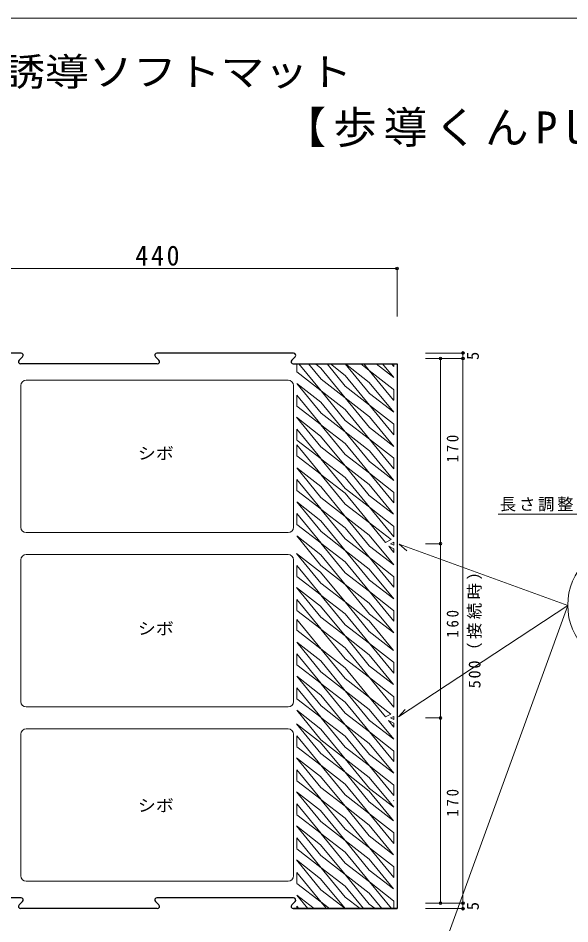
# Model space of a CAD drawing. Units: millimetres, scale not verified. Extents: x -959 to 1041, y -866 to 689.
# Drawn here: x -579 to -73, y -142 to 689 of the extents above; entities that cross this region are included whole.
import ezdxf
from ezdxf.enums import TextEntityAlignment as Align

# ---------------------------------------------------------------- set-up
doc = ezdxf.new("R2010")
doc.units = ezdxf.units.MM
doc.header["$LTSCALE"] = 5
doc.header["$PDMODE"] = 32
doc.header["$PDSIZE"] = 2.5
for name, color, linetype, lineweight in [('0-0', 2, 'Continuous', 18), ('0-1', 4, 'Continuous', 9), ('0-3', 4, 'Continuous', 9), ('0-8', 4, 'Continuous', 9)]:
    doc.layers.add(name, color=color, linetype=linetype, lineweight=lineweight)
doc.styles.add('ＭＳ ゴシック', font='')
doc.styles.get('ＭＳ ゴシック').set_extended_font_data('MS Gothic')

msp = doc.modelspace()

# ---------------------------------------------------------------- linework, layer by layer
at = {"layer": '0-0'}
msp.add_line((-959.431, 689.299), (1040.568, 689.299), dxfattribs=at)
at = {"layer": '0-1'}
for p, q in [((-671.474, 459.422), (-231.474, 459.422)), ((-231.474, 459.422), (-231.474, 415.336)), ((-170.973, 381.886), (-205.442, 381.886)), ((-191.621, 376.886), (-205.442, 376.886)), ((-170.973, 376.886), (-205.442, 376.886)), ((-191.621, 206.886), (-191.621, 376.886)), ((-170.973, 381.886), (-170.973, 376.886)), ((-170.973, 376.886), (-170.973, -123.114)), ((-191.621, 206.886), (-205.442, 206.886)), ((-191.621, 46.886), (-191.621, 206.886)), ((-191.621, 46.886), (-205.442, 46.886)), ((-191.621, -123.114), (-191.621, 46.886)), ((-191.621, -123.114), (-205.442, -123.114)), ((-170.973, -123.114), (-205.442, -123.114)), ((-170.973, -123.114), (-170.973, -128.114)), ((-170.973, -128.114), (-205.442, -128.114))]:
    msp.add_line(p, q, dxfattribs=at)
for points in [[(-138.799, 233.859), (69.507, 233.859), (-9.013, 159.935), (-2.516, 169.681)], [(-74.918, 150.02), (-229.554, 206.506), (-222.334, 200.188)], [(-74.918, 150.02), (-230.159, 47.848), (-223.923, 54.69)], [(-74.918, 150.02), (-229.588, -276.196), (-227.05, -259.489)]]:
    msp.add_lwpolyline(points, dxfattribs=at)
msp.add_circle((-18.216, 150.399), 56.704, dxfattribs=at)
for p in [(-231.474, 459.422), (-170.973, 381.886), (-191.621, 376.886), (-170.973, 376.886), (-191.621, 206.886), (-191.621, 46.886), (-191.621, -123.114), (-170.973, -123.114), (-170.973, -128.114)]:
    msp.add_point(p, dxfattribs=at)
at = {"layer": '0-3'}
for p, q in [((-323.454, 371.886), (-323.454, 364.643)), ((-321.381, 371.886), (-301.155, 347.334)), ((-301.155, 357.965), (-312.522, 371.886)), ((-301.35, 367.961), (-306.367, 371.886)), ((-278.905, 351.346), (-295.676, 371.886)), ((-279.1, 361.342), (-292.578, 371.886)), ((-256.704, 344.726), (-278.88, 371.886)), ((-256.899, 354.722), (-278.839, 371.886)), ((-256.925, 365.996), (-264.521, 371.886)), ((-261.776, 371.886), (-256.925, 365.996)), ((-234.87, 348.743), (-256.925, 365.996)), ((-234.675, 338.746), (-256.925, 365.996)), ((-234.454, 359.476), (-250.461, 371.886)), ((-244.677, 371.886), (-234.454, 359.476)), ((-236.509, 371.886), (-234.454, 369.368)), ((-234.454, 371.886), (-234.454, 369.368)), ((-323.405, 364.584), (-323.454, 364.643)), ((-301.155, 347.334), (-323.405, 364.584)), ((-576.494, 351.996), (-576.494, 221.996)), ((-571.494, 356.996), (-331.454, 356.996)), ((-326.454, 351.996), (-326.454, 221.996)), ((-301.155, 326.703), (-323.405, 353.953)), ((-301.35, 336.699), (-323.405, 353.953)), ((-323.454, 343.166), (-323.454, 333.42)), ((-323.428, 343.146), (-323.454, 343.166)), ((-278.905, 320.084), (-301.155, 347.334)), ((-279.1, 330.08), (-301.155, 347.334)), ((-234.87, 348.743), (-234.454, 348.237)), ((-234.454, 348.237), (-234.454, 338.575)), ((-323.233, 333.149), (-323.454, 333.42)), ((-256.655, 313.465), (-278.905, 340.715)), ((-256.85, 323.461), (-278.905, 340.715)), ((-234.405, 306.846), (-256.655, 334.096)), ((-234.6, 316.842), (-256.655, 334.096)), ((-234.454, 338.575), (-234.675, 338.746)), ((-301.62, 305.707), (-323.675, 322.961)), ((-301.425, 295.711), (-323.675, 322.961)), ((-279.149, 298.817), (-301.204, 316.071)), ((-278.954, 288.821), (-301.204, 316.071)), ((-234.6, 316.842), (-234.454, 316.664)), ((-234.454, 316.664), (-234.454, 306.905)), ((-323.454, 311.904), (-323.454, 302.158)), ((-323.428, 311.884), (-300.983, 284.638)), ((-256.655, 282.203), (-278.905, 309.453)), ((-256.85, 292.199), (-278.905, 309.453)), ((-300.983, 284.638), (-323.233, 301.888)), ((-234.405, 275.584), (-256.655, 302.834)), ((-234.6, 285.58), (-256.655, 302.834)), ((-323.454, 297.597), (-323.454, 287.851)), ((-323.428, 297.576), (-300.983, 270.33)), ((-279.149, 298.817), (-256.704, 271.571)), ((-323.233, 287.58), (-323.454, 287.851)), ((-300.983, 270.33), (-323.233, 287.58)), ((-279.149, 267.555), (-301.204, 284.809)), ((-234.6, 285.58), (-234.454, 285.402)), ((-234.454, 285.402), (-234.454, 275.643)), ((-301.399, 259.227), (-323.454, 276.481)), ((-301.204, 249.231), (-323.454, 276.481)), ((-257.12, 261.207), (-279.175, 278.461)), ((-256.925, 251.211), (-279.175, 278.461)), ((-278.954, 243.251), (-301.204, 270.501)), ((-279.149, 253.248), (-301.204, 270.501)), ((-279.149, 267.555), (-256.704, 240.309)), ((-234.454, 244.321), (-256.704, 271.571)), ((-323.454, 265.756), (-323.454, 256.01)), ((-323.428, 265.735), (-300.983, 238.489)), ((-301.399, 259.227), (-278.954, 231.981)), ((-323.233, 255.739), (-323.454, 256.01)), ((-300.983, 238.489), (-323.233, 255.739)), ((-234.649, 254.317), (-234.454, 254.08)), ((-234.454, 254.08), (-234.454, 244.321)), ((-301.373, 227.993), (-323.428, 245.247)), ((-301.178, 217.997), (-323.428, 245.247)), ((-278.954, 231.981), (-301.204, 249.231)), ((-323.454, 234.494), (-323.454, 224.748)), ((-323.428, 234.473), (-300.983, 207.227)), ((-278.954, 211.41), (-301.204, 238.66)), ((-279.149, 221.407), (-301.204, 238.66)), ((-234.649, 223.055), (-256.704, 240.309)), ((-323.233, 224.477), (-323.454, 224.748)), ((-301.373, 227.993), (-278.928, 200.747)), ((-256.704, 204.731), (-278.954, 231.981)), ((-256.899, 214.727), (-278.954, 231.981)), ((-236.992, 210.581), (-256.704, 226.001)), ((-242.048, 208.052), (-256.704, 226.001)), ((-331.454, 216.996), (-571.494, 216.996)), ((-300.983, 207.227), (-323.233, 224.477)), ((-278.928, 200.747), (-301.178, 217.997)), ((-234.454, 222.819), (-234.649, 223.055)), ((-301.399, 196.742), (-323.454, 213.996)), ((-301.204, 186.746), (-323.454, 213.996)), ((-236.992, 210.581), (-242.048, 208.052)), ((-234.454, 208.511), (-234.454, 208.496)), ((-278.954, 180.148), (-301.204, 207.398)), ((-279.149, 190.145), (-301.204, 207.398)), ((-256.678, 173.497), (-278.928, 200.747)), ((-256.873, 183.493), (-278.928, 200.747)), ((-234.454, 202.141), (-239.132, 204.48)), ((-234.454, 198.751), (-239.132, 204.48)), ((-234.454, 202.141), (-234.454, 198.751)), ((-576.494, 191.996), (-576.494, 61.976)), ((-571.494, 196.996), (-331.454, 196.996)), ((-326.454, 191.996), (-326.454, 61.976)), ((-301.425, 170.663), (-323.675, 197.913)), ((-301.62, 180.66), (-323.675, 197.913)), ((-301.399, 196.742), (-278.954, 169.496)), ((-234.649, 176.907), (-256.704, 194.16)), ((-323.454, 186.857), (-323.454, 177.111)), ((-278.954, 169.496), (-301.204, 186.746)), ((-301.62, 180.66), (-279.175, 153.413)), ((-234.649, 176.907), (-234.454, 176.67)), ((-301.62, 149.398), (-323.675, 166.651)), ((-301.425, 139.401), (-323.675, 166.651)), ((-256.704, 142.246), (-278.954, 169.496)), ((-256.899, 152.242), (-278.954, 169.496)), ((-279.149, 142.508), (-301.204, 159.762)), ((-234.649, 145.645), (-256.704, 162.898)), ((-323.454, 155.595), (-323.454, 145.849)), ((-323.428, 155.574), (-300.983, 128.328)), ((-256.925, 126.163), (-279.175, 153.413)), ((-300.983, 128.328), (-323.233, 145.578)), ((-279.149, 142.508), (-256.704, 115.262)), ((-234.649, 145.645), (-234.454, 145.408)), ((-323.454, 137.405), (-323.454, 127.659)), ((-323.428, 137.385), (-300.983, 110.139)), ((-257.12, 136.16), (-234.675, 108.913)), ((-323.233, 127.389), (-323.454, 127.659)), ((-300.983, 110.139), (-323.233, 127.389)), ((-279.149, 111.246), (-301.204, 128.5)), ((-234.675, 108.913), (-256.925, 126.163)), ((-301.399, 99.207), (-323.454, 116.461)), ((-301.204, 89.211), (-323.454, 116.461)), ((-257.12, 104.898), (-279.175, 122.151)), ((-256.925, 94.901), (-279.175, 122.151)), ((-278.954, 83.06), (-301.204, 110.31)), ((-279.149, 93.056), (-301.204, 110.31)), ((-279.149, 111.246), (-256.704, 84)), ((-234.649, 98.008), (-256.704, 115.262)), ((-323.454, 105.736), (-323.454, 95.99)), ((-323.428, 105.715), (-300.983, 78.469)), ((-323.233, 95.719), (-323.454, 95.99)), ((-300.983, 78.469), (-323.233, 95.719)), ((-301.399, 99.207), (-278.954, 71.961)), ((-234.454, 97.771), (-234.649, 98.008)), ((-301.373, 67.973), (-323.428, 85.227)), ((-301.178, 57.977), (-323.428, 85.227)), ((-278.954, 71.961), (-301.204, 89.211)), ((-234.649, 66.746), (-256.704, 84)), ((-278.954, 51.39), (-301.204, 78.64)), ((-279.149, 61.387), (-301.204, 78.64)), ((-323.454, 74.474), (-323.454, 64.728)), ((-301.373, 67.973), (-278.928, 40.727)), ((-256.704, 44.711), (-278.954, 71.961)), ((-256.899, 54.707), (-278.954, 71.961)), ((-234.454, 66.509), (-234.649, 66.746)), ((-323.233, 64.457), (-323.454, 64.728)), ((-237.126, 50.494), (-256.704, 65.81)), ((-242.148, 47.983), (-256.704, 65.81)), ((-331.454, 56.976), (-571.494, 56.976)), ((-301.399, 36.722), (-323.454, 53.976)), ((-301.204, 26.726), (-323.454, 53.976)), ((-278.928, 40.727), (-301.178, 57.977)), ((-237.126, 50.494), (-242.148, 47.983)), ((-301.62, 24.35), (-323.675, 41.604)), ((-301.425, 14.354), (-323.675, 41.604)), ((-279.149, 30.125), (-301.204, 47.378)), ((-278.954, 20.128), (-301.204, 47.378)), ((-234.454, 42.121), (-239.368, 44.579)), ((-571.494, 36.976), (-331.454, 36.976)), ((-301.399, 36.722), (-278.954, 9.476)), ((-256.678, 13.477), (-278.928, 40.727)), ((-256.873, 23.473), (-278.928, 40.727)), ((-234.649, 16.887), (-256.704, 34.14)), ((-576.494, 31.976), (-576.494, -98.024)), ((-326.454, 31.976), (-326.454, -98.024)), ((-323.454, 30.547), (-323.454, 20.802)), ((-323.428, 30.527), (-300.983, 3.281)), ((-278.954, 9.476), (-301.204, 26.726)), ((-279.149, 30.125), (-256.704, 2.878)), ((-300.983, 3.281), (-323.233, 20.531)), ((-256.704, 2.878), (-278.954, 20.128)), ((-234.649, 16.887), (-234.454, 16.65)), ((-301.62, -6.912), (-323.675, 10.342)), ((-301.425, -16.908), (-323.675, 10.342)), ((-256.704, -17.774), (-278.954, 9.476)), ((-256.899, -7.778), (-278.954, 9.476)), ((-279.149, -13.802), (-301.204, 3.452)), ((-234.649, -14.375), (-256.704, 2.878)), ((-234.454, -24.372), (-256.704, 2.878)), ((-323.454, -0.715), (-323.454, -10.46)), ((-323.428, -0.735), (-300.983, -27.981)), ((-257.12, -20.15), (-279.175, -2.896)), ((-256.925, -30.146), (-279.175, -2.896)), ((-300.983, -27.981), (-323.233, -10.731)), ((-279.149, -13.802), (-256.704, -41.048)), ((-234.649, -14.375), (-234.454, -14.612)), ((-234.454, -14.612), (-234.454, -24.372)), ((-301.62, -38.174), (-323.675, -20.92)), ((-301.425, -48.17), (-323.675, -20.92)), ((-323.454, -31.976), (-323.454, -41.722)), ((-323.428, -31.997), (-300.983, -59.243)), ((-279.149, -45.064), (-301.204, -27.81)), ((-234.649, -28.89), (-234.454, -29.126)), ((-257.12, -51.412), (-279.175, -34.158)), ((-256.925, -61.408), (-279.175, -34.158)), ((-234.649, -58.302), (-256.704, -41.048)), ((-300.983, -59.243), (-323.233, -41.993)), ((-279.149, -45.064), (-256.704, -72.31)), ((-301.62, -69.435), (-323.675, -52.182)), ((-301.425, -79.432), (-323.675, -52.182)), ((-323.454, -63.238), (-323.454, -72.984)), ((-323.428, -63.259), (-300.983, -90.505)), ((-279.149, -76.325), (-301.204, -59.072)), ((-257.12, -82.674), (-279.175, -65.42)), ((-256.925, -92.67), (-279.175, -65.42)), ((-234.454, -58.538), (-234.649, -58.302)), ((-300.983, -90.505), (-323.233, -73.255)), ((-234.649, -89.564), (-256.704, -72.31)), ((-279.149, -76.325), (-256.704, -103.572)), ((-301.62, -100.697), (-323.675, -83.444)), ((-301.425, -110.694), (-323.675, -83.444)), ((-278.954, -117.583), (-301.204, -90.333)), ((-279.149, -107.587), (-301.204, -90.333)), ((-234.454, -89.8), (-234.649, -89.564)), ((-323.454, -94.869), (-323.454, -104.615)), ((-323.428, -94.89), (-300.983, -122.136)), ((-257.12, -113.935), (-279.175, -96.682)), ((-256.925, -123.932), (-279.175, -96.682)), ((-331.454, -103.024), (-571.494, -103.024)), ((-300.983, -122.136), (-323.233, -104.886)), ((-279.149, -107.587), (-262.239, -128.114)), ((-236.664, -128.114), (-256.704, -103.572)), ((-307.601, -128.114), (-323.233, -115.886)), ((-313.248, -128.114), (-323.233, -115.886)), ((-257.12, -113.935), (-245.44, -128.114)), ((-576.319, -118.204), (-576.494, -118.204)), ((-576.319, -118.204), (-576.494, -118.204)), ((-293.343, -128.114), (-301.204, -121.964)), ((-296.182, -128.114), (-301.204, -121.964)), ((-265.371, -128.114), (-278.954, -117.583)), ((-251.53, -128.114), (-256.925, -123.932)), ((-234.454, -121.062), (-234.649, -120.825)), ((-234.454, -121.062), (-234.454, -128.114)), ((-321.537, -128.114), (-323.454, -125.788)), ((-323.454, -128.114), (-323.454, -125.788))]:
    msp.add_line(p, q, dxfattribs=at)
for points in [[(-301.35, 367.961), (-278.905, 340.715), (-301.155, 357.965)], [(-279.1, 361.342), (-256.655, 334.096), (-278.905, 351.346)], [(-256.899, 354.722), (-234.454, 327.476), (-256.704, 344.726)], [(-323.428, 343.146), (-300.983, 315.899), (-323.233, 333.149)], [(-301.35, 336.699), (-278.905, 309.453), (-301.155, 326.703)], [(-279.1, 330.08), (-256.655, 302.834), (-278.905, 320.084)], [(-256.85, 323.461), (-234.405, 296.215), (-256.655, 313.465)], [(-301.62, 305.707), (-279.175, 278.461), (-301.425, 295.711)], [(-256.85, 292.199), (-234.405, 264.953), (-256.655, 282.203)], [(-234.454, 222.819), (-234.454, 213.059), (-256.704, 240.309), (-278.954, 257.559), (-301.204, 284.809)], [(-234.649, 254.317), (-256.704, 271.571), (-278.954, 288.821)], [(-257.12, 261.207), (-234.675, 233.961), (-256.925, 251.211)], [(-279.149, 253.248), (-256.704, 226.001), (-278.954, 243.251)], [(-279.149, 221.407), (-256.704, 194.16), (-278.954, 211.41)], [(-256.899, 214.727), (-234.454, 187.481), (-256.704, 204.731)], [(-234.454, 176.67), (-234.454, 166.91), (-256.704, 194.16)], [(-323.428, 186.836), (-300.983, 159.59), (-323.233, 176.84)], [(-279.149, 190.145), (-256.704, 162.898), (-278.954, 180.148)], [(-256.873, 183.493), (-234.428, 156.247), (-256.678, 173.497)], [(-257.12, 136.16), (-279.175, 153.413), (-301.425, 170.663)], [(-234.454, 97.771), (-234.454, 88.012), (-256.704, 115.262), (-278.954, 132.512), (-301.204, 159.762)], [(-234.454, 145.408), (-234.454, 135.648), (-256.704, 162.898)], [(-256.899, 152.242), (-234.454, 124.996), (-256.704, 142.246)], [(-301.62, 149.398), (-279.175, 122.151), (-301.425, 139.401)], [(-234.454, 66.509), (-234.454, 56.75), (-256.704, 84), (-278.954, 101.25), (-301.204, 128.5)], [(-257.12, 104.898), (-234.675, 77.651), (-256.925, 94.901)], [(-279.149, 93.056), (-256.704, 65.81), (-278.954, 83.06)], [(-323.428, 74.453), (-300.983, 47.207), (-323.233, 64.457)], [(-279.149, 61.387), (-256.704, 34.14), (-278.954, 51.39)], [(-256.899, 54.707), (-234.454, 27.461), (-256.704, 44.711)], [(-234.454, 42.121), (-234.454, 38.56), (-239.368, 44.579)], [(-234.454, 16.65), (-234.454, 6.89), (-256.704, 34.14)], [(-301.62, 24.35), (-279.175, -2.896), (-301.425, 14.354)], [(-256.873, 23.473), (-234.428, -3.773), (-256.678, 13.477)], [(-234.454, -58.538), (-234.454, -68.298), (-256.704, -41.048), (-278.954, -23.798), (-301.204, 3.452)], [(-301.62, -6.912), (-279.175, -34.158), (-301.425, -16.908)], [(-256.899, -7.778), (-234.454, -35.024), (-256.704, -17.774)], [(-257.12, -20.15), (-234.675, -47.396), (-256.925, -30.146)], [(-234.454, -89.8), (-234.454, -99.56), (-256.704, -72.31), (-278.954, -55.06), (-301.204, -27.81)], [(-301.62, -38.174), (-279.175, -65.42), (-301.425, -48.17)], [(-257.12, -51.412), (-234.675, -78.658), (-256.925, -61.408)], [(-234.649, -120.825), (-256.704, -103.572), (-278.954, -86.322), (-301.204, -59.072)], [(-301.62, -69.435), (-279.175, -96.682), (-301.425, -79.432)], [(-257.12, -82.674), (-234.675, -109.92), (-256.925, -92.67)], [(-301.62, -100.697), (-279.175, -127.944), (-301.425, -110.694)]]:
    msp.add_lwpolyline(points, dxfattribs=at)
for centre, start, end in [((-571.494, 351.996), 90, 180), ((-331.454, 351.996), 0, 90), ((-571.494, 221.996), 180, 270), ((-331.454, 221.996), 270, 0), ((-571.494, 191.996), 90, 180), ((-331.454, 191.996), 0, 90), ((-571.494, 61.976), 180, 270), ((-331.454, 61.976), 270, 0), ((-571.494, 31.976), 90, 180), ((-331.454, 31.976), 0, 90), ((-571.494, -98.024), 180, 270), ((-331.454, -98.024), 270, 0)]:
    msp.add_arc(centre, 5, start, end, dxfattribs=at)
at = {"layer": '0-8', "color": 5, "lineweight": 25}
for p, q in [((-576.302, 381.886), (-671.474, 381.886)), ((-578.06, 375.3), (-576.474, 376.886)), ((-574.888, 378.471), (-576.474, 376.886)), ((-453.06, 378.471), (-451.474, 376.886)), ((-326.302, 381.886), (-451.645, 381.886)), ((-449.888, 375.3), (-451.474, 376.886)), ((-328.06, 375.3), (-326.474, 376.886)), ((-324.888, 378.471), (-326.474, 376.886)), ((-451.302, 371.886), (-576.645, 371.886)), ((-326.645, 371.886), (-231.474, 371.886)), ((-231.474, 371.886), (-231.474, -128.114)), ((-576.096, -118.114), (-671.474, -118.114)), ((-578.063, -124.7), (-576.478, -123.114)), ((-574.882, -121.519), (-576.478, -123.114)), ((-453.06, -121.529), (-451.474, -123.114)), ((-326.302, -118.114), (-451.645, -118.114)), ((-449.888, -124.7), (-451.474, -123.114)), ((-328.06, -124.7), (-326.474, -123.114)), ((-324.888, -121.529), (-326.474, -123.114)), ((-451.302, -128.114), (-576.649, -128.114)), ((-326.645, -128.114), (-231.474, -128.114)), ((-231.474, -128.114), (-326.474, -128.114))]:
    msp.add_line(p, q, dxfattribs=at)
at = {"layer": '0-8'}
for p, q in [((-237.474, 206.886), (-234.474, 208.386)), ((-234.474, 206.886), (-234.474, 208.386)), ((-234.474, 205.386), (-237.474, 206.886)), ((-234.474, 206.886), (-234.474, 205.386)), ((-234.474, 46.886), (-234.474, 48.386)), ((-234.474, 46.886), (-234.474, 45.386))]:
    msp.add_line(p, q, dxfattribs=at)
msp.add_lwpolyline([(-234.474, 45.386), (-237.474, 46.886), (-234.474, 48.386)], dxfattribs=at)
at = {"layer": '0-8', "color": 5, "lineweight": 25}
for centre, start, end in [((-576.645, 373.886), 135, 270), ((-576.302, 379.886), 315, 90), ((-451.645, 379.886), 90, 225), ((-451.302, 373.886), 270, 45), ((-326.645, 373.886), 135, 270), ((-326.302, 379.886), 315, 90), ((-576.649, -126.114), 135, 270), ((-576.296, -120.104), 315, 90), ((-451.645, -120.114), 90, 225), ((-451.302, -126.114), 270, 45), ((-326.645, -126.114), 135, 270), ((-326.302, -120.114), 315, 90)]:
    msp.add_arc(centre, 2, start, end, dxfattribs=at)

# ---------------------------------------------------------------- texts
at = {"layer": '0-0', "style": 'ＭＳ ゴシック', "width": 1.15}
msp.add_text('視覚障がい者歩行誘導ソフトマット', height=25.66, dxfattribs=at).set_placement((-916.523, 619.523), align=Align.BOTTOM_LEFT)
at = {"layer": '0-0', "insert": (-336.445, 570.797), "char_height": 29.33, "attachment_point": 7, "style": 'ＭＳ ゴシック'}
msp.add_mtext('\\T1.16;【歩導くんPlus】', dxfattribs=at)
at = {"layer": '0-1', "color": 7, "style": 'ＭＳ ゴシック'}
for p in [(-153.175, 375.528), (-153.175, -129.536)]:
    msp.add_text('5', height=11, rotation=90, dxfattribs=at).set_placement(p, align=Align.BOTTOM_LEFT)
at = {"layer": '0-1', "color": 3, "insert": (-471.474, 461.922), "char_height": 18.33, "attachment_point": 7, "style": 'ＭＳ ゴシック'}
msp.add_mtext('\\T1.21;\\W0.95;440', dxfattribs=at)
at = {"layer": '0-1', "color": 7, "char_height": 11, "attachment_point": 7, "rotation": 90, "style": 'ＭＳ ゴシック'}
for s, insert in [('\\T1.38;\\W0.9;170', (-174.917, 281.483)), ('\\T1.21;500（接続時）', (-153.469, 74.101)), ('\\T1.38;\\W0.9;160', (-174.917, 120.671)), ('\\T1.38;\\W0.9;170', (-174.917, -43.615))]:
    msp.add_mtext(s, dxfattribs=dict(at, insert=insert))
at = {"layer": '0-1', "color": 7, "insert": (-137.248, 236.368), "char_height": 11, "attachment_point": 7, "style": 'ＭＳ ゴシック'}
msp.add_mtext('\\T1.17;長さ調整用カットポイント', dxfattribs=at)
at = {"layer": '0-3', "color": 3, "style": 'ＭＳ ゴシック', "width": 1.1}
for p in [(-469.19, 280.99), (-469.19, 120.192), (-469.19, -42.23)]:
    msp.add_text('シボ', height=11, dxfattribs=at).set_placement(p, align=Align.BOTTOM_LEFT)

doc.saveas('drawing.dxf')
